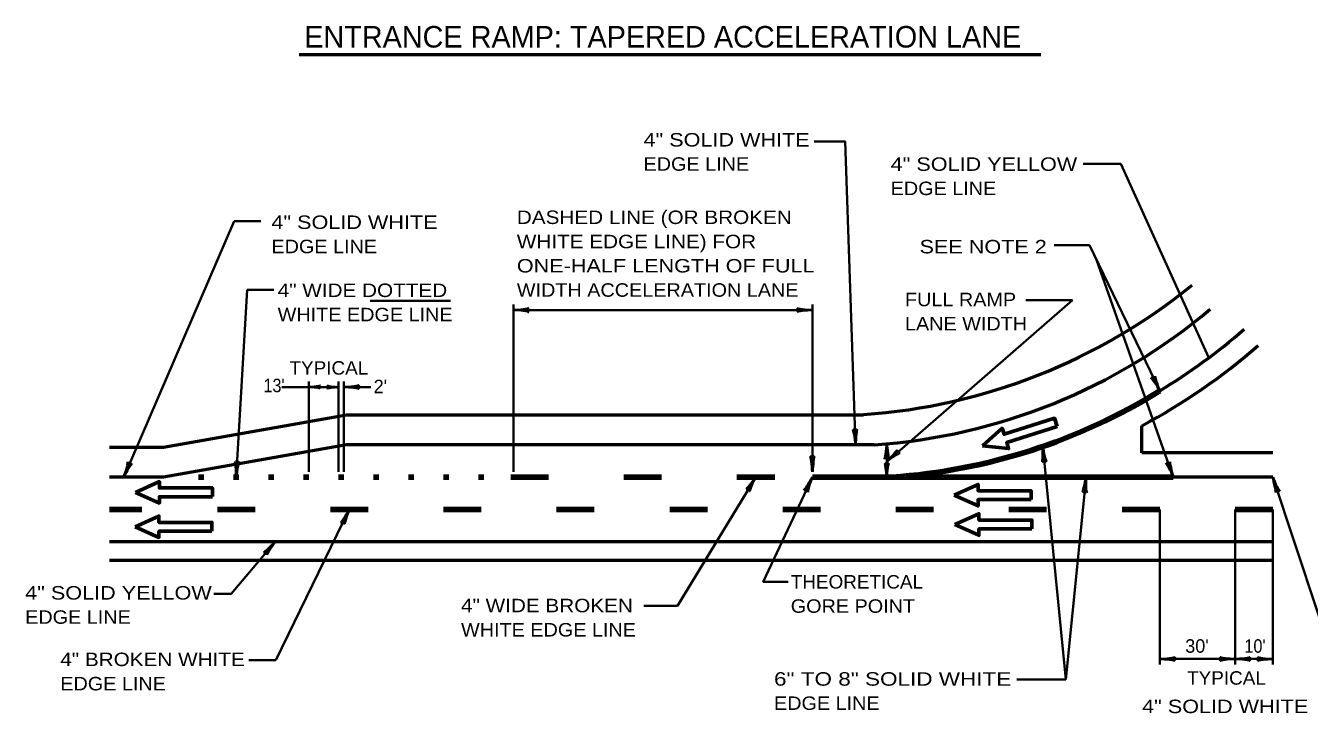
# Model space of a CAD drawing. Extents: x -27 to 653, y -376 to 64.
# Drawn here: x 263.5 to 501.8, y -196.3 to -68.7 of the extents above; entities that cross this region are included whole.
import ezdxf

# ---------------------------------------------------------------- set-up
doc = ezdxf.new("R2010")
doc.units = 0
doc.layers.add('1', color=7, linetype='Continuous', lineweight=40)

msp = doc.modelspace()

# ---------------------------------------------------------------- linework, layer by layer
at = {"layer": '1', "lineweight": 53}
for p, q in [((314.277, -73.972), (451.946, -73.972)), ((470.727, -147.945), (470.727, -142.904)), ((289.053, -146.945), (279.053, -146.945)), ((323.053, -146.445), (289.053, -152.445)), ((421.053, -146.445), (323.053, -146.445)), ((495.053, -147.945), (470.727, -147.945)), ((289.053, -152.445), (279.053, -152.445)), ((495.053, -152.445), (476.553, -152.445)), ((495.053, -164.445), (279.053, -164.445)), ((495.053, -167.945), (279.053, -167.945))]:
    msp.add_line(p, q, dxfattribs=at)
at = {"layer": '1', "lineweight": 35}
for p, q in [((281.683, -152.445), (302.15, -104.957)), ((307.15, -104.957), (302.15, -104.957)), ((461.005, -109.408), (454.436, -109.408)), ((474.053, -136.445), (461.005, -109.408)), ((462.327, -112.148), (476.553, -152.445)), ((302.553, -152.445), (304.568, -117.681)), ((309.568, -117.681), (304.568, -117.681)), ((342.378, -119.751), (327.454, -119.751)), ((354.053, -151.445), (354.053, -120.439)), ((409.553, -121.439), (354.053, -121.439)), ((409.553, -151.445), (409.553, -120.439)), ((423.378, -149.587), (457.826, -119.591)), ((457.826, -119.591), (449.172, -119.591)), ((311.053, -135.733), (321.553, -135.733)), ((316.053, -151.445), (316.053, -134.733)), ((321.553, -151.445), (321.553, -134.733)), ((322.553, -151.445), (322.553, -134.733)), ((322.553, -135.733), (327.553, -135.733)), ((423.378, -146.262), (423.378, -152.445)), ((399.053, -152.445), (384.507, -176.354)), ((495.058, -152.434), (509.224, -195.287)), ((323.553, -158.445), (309.921, -186.433)), ((474.053, -158.445), (474.053, -187.217)), ((488.053, -158.445), (488.053, -187.217)), ((495.053, -158.445), (495.053, -187.217)), ((309.802, -164.445), (301.621, -174.116)), ((301.621, -174.116), (298.407, -174.116)), ((378.264, -176.354), (384.507, -176.354)), ((309.921, -186.433), (304.921, -186.433)), ((456.605, -189.999), (447.536, -189.999))]:
    msp.add_line(p, q, dxfattribs=at)
at = {"layer": '1', "lineweight": 106}
for p, q in [((296.553, -152.445), (295.553, -152.445)), ((303.053, -152.445), (302.053, -152.445)), ((309.553, -152.445), (308.553, -152.445)), ((316.053, -152.445), (315.053, -152.445)), ((322.553, -152.445), (321.553, -152.445)), ((329.053, -152.445), (328.053, -152.445)), ((335.553, -152.445), (334.553, -152.445)), ((342.053, -152.445), (341.053, -152.445)), ((348.553, -152.445), (347.553, -152.445)), ((360.553, -152.445), (353.553, -152.445)), ((355.053, -152.445), (354.053, -152.445)), ((381.553, -152.445), (374.553, -152.445)), ((402.553, -152.445), (395.553, -152.445)), ((476.553, -152.445), (409.553, -152.445)), ((285.053, -158.445), (279.053, -158.445)), ((306.053, -158.445), (299.053, -158.445)), ((327.053, -158.445), (320.053, -158.445)), ((348.053, -158.445), (341.053, -158.445)), ((369.053, -158.445), (362.053, -158.445)), ((390.053, -158.445), (383.053, -158.445)), ((411.053, -158.445), (404.053, -158.445)), ((432.053, -158.445), (425.053, -158.445)), ((453.053, -158.445), (446.053, -158.445)), ((474.053, -158.445), (467.053, -158.445)), ((495.053, -158.445), (488.053, -158.445))]:
    msp.add_line(p, q, dxfattribs=at)
at = {"layer": '1', "lineweight": 35}
for points in [[(417.565, -146.445), (415.632, -90.122), (409.869, -90.122)], [(483.196, -130.295), (466.801, -94.3), (459.808, -94.3)], [(452.333, -146.766), (456.605, -189.999), (460.373, -152.445)], [(409.553, -152.445), (400.436, -171.869), (405.041, -171.869)], [(474.053, -186.217), (488.053, -186.217), (495.053, -186.217)]]:
    msp.add_lwpolyline(points, dxfattribs=at)
at = {"layer": '1', "lineweight": 53}
msp.add_lwpolyline([(419.063, -140.945), (323.053, -140.945), (289.053, -146.945)], dxfattribs=at)
at = {"layer": '1', "lineweight": 60}
for points in [[(455.014, -143.044), (454.53, -141.519), (445.151, -144.495), (444.794, -143.371), (441.173, -146.639)], [(441.173, -146.639), (445.998, -147.164), (445.647, -146.059), (455.026, -143.082)], [(298.13, -156.066), (298.13, -154.466), (288.29, -154.466), (288.29, -153.286), (283.85, -155.306)], [(450.176, -156.587), (450.176, -154.987), (440.336, -154.987), (440.336, -153.807), (435.896, -155.827)], [(283.85, -155.306), (288.29, -157.266), (288.29, -156.106), (298.13, -156.106)], [(435.896, -155.827), (440.336, -157.787), (440.336, -156.627), (450.176, -156.627)], [(298.053, -162.461), (298.053, -160.861), (288.212, -160.861), (288.212, -159.681), (283.772, -161.701)], [(450.31, -162.034), (450.31, -160.434), (440.47, -160.434), (440.47, -159.254), (436.03, -161.274)], [(283.772, -161.701), (288.212, -163.661), (288.212, -162.501), (298.053, -162.501)], [(436.03, -161.274), (440.47, -163.234), (440.47, -162.074), (450.31, -162.074)]]:
    msp.add_lwpolyline(points, dxfattribs=at)
at = {"layer": '1', "lineweight": 53}
for centre, radius, start, end in [((411.731, -32.702), 108.37, 273.879, 309.09079), ((413.722, -38.323), 108.37, 273.879, 310.04814), ((418.255, -43.537), 108.37, 300.98822, 311.25154), ((418.255, -43.537), 112.37, 297.83724, 311.25154)]:
    msp.add_arc(centre, radius, start, end, dxfattribs=at)
at = {"layer": '1', "lineweight": 106}
msp.add_arc((416.968, -44.329), 108.37, 273.879, 301.78672, dxfattribs=at)
at = {"layer": '1'}
for centre, major_axis, ratio, start_param, end_param in [((355.174, -121.227), (-1.756, -0.176), 0.07063, 0.8650754, 3.1424706), ((355.144, -121.715), (-1.786, 0.156), 0.122415, 3.1415927, 5.386832), ((408.462, -121.162), (1.786, -0.156), 0.122415, 3.1415927, 5.386832), ((408.462, -121.162), (1.786, -0.156), 0.122415, 3.1415927, 5.386832), ((408.433, -121.65), (1.756, 0.176), 0.07063, 0.8650754, 3.1424706), ((408.433, -121.65), (1.756, 0.176), 0.07063, 0.8650754, 3.1424706), ((316.9, -135.568), (-1.317, -0.132), 0.07063, 0.8650754, 3.1424706), ((316.878, -135.934), (-1.339, 0.117), 0.122415, 3.1415927, 5.386832), ((320.728, -135.532), (1.339, -0.117), 0.122415, 3.1415927, 5.386832), ((320.706, -135.898), (1.317, 0.132), 0.07063, 0.8650754, 3.1424706), ((323.644, -135.457), (-1.786, -0.156), 0.122415, 0.8963533, 3.1415927), ((323.674, -135.945), (-1.756, 0.176), 0.07063, 3.1407148, 5.41811), ((473.33, -135.583), (0.917, -1.54), 0.122415, 0.8963533, 3.1415927), ((473.33, -135.583), (0.917, -1.54), 0.122415, 0.8963533, 3.1415927), ((473.757, -135.344), (0.605, -1.658), 0.07063, 3.1407148, 5.41811), ((473.757, -135.344), (0.605, -1.658), 0.07063, 3.1407148, 5.41811), ((417.251, -145.364), (0.217, -1.779), 0.122415, 0.8963533, 3.1415927), ((417.738, -145.318), (-0.115, -1.761), 0.07063, 3.1407148, 5.41811), ((423.166, -147.383), (0.176, 1.756), 0.07063, 3.1407148, 5.41811), ((423.136, -147.253), (0.141, 1.607), 0.122415, 3.1415927, 5.386832), ((424.084, -148.691), (-1.209, -1.286), 0.07063, 0.8650754, 3.1424706), ((423.654, -147.354), (-0.156, 1.786), 0.122415, 0.8963533, 3.1415927), ((423.575, -147.279), (-0.158, 1.581), 0.07063, 0.8650754, 3.1424706), ((452.233, -147.902), (0.002, 1.765), 0.07063, 3.1407148, 5.41811), ((452.233, -147.902), (0.002, 1.765), 0.07063, 3.1407148, 5.41811), ((452.715, -147.825), (-0.331, 1.762), 0.122415, 0.8963533, 3.1415927), ((452.715, -147.825), (-0.331, 1.762), 0.122415, 0.8963533, 3.1415927), ((281.861, -151.334), (-0.563, -1.702), 0.122415, 0.8963533, 3.1415927), ((282.32, -151.5), (-0.857, -1.543), 0.07063, 3.1407148, 5.41811), ((302.407, -151.314), (0.074, -1.764), 0.07063, 0.8650754, 3.1424706), ((302.892, -151.372), (-0.259, -1.774), 0.122415, 3.1415927, 5.386832), ((409.277, -150.354), (0.156, -1.786), 0.122415, 0.8963533, 3.1415927), ((409.765, -150.325), (-0.176, -1.756), 0.07063, 3.1407148, 5.41811), ((423.18, -151.429), (0.158, -1.581), 0.07063, 0.8650754, 3.1424706), ((423.619, -151.455), (-0.141, -1.607), 0.122415, 3.1415927, 5.386832), ((424.382, -149.079), (-1.449, -1.055), 0.122415, 3.1415927, 5.386832), ((475.929, -151.508), (0.742, -1.632), 0.122415, 0.8963533, 3.1415927), ((476.38, -151.318), (0.419, -1.715), 0.07063, 3.1407148, 5.41811), ((398.29, -153.292), (1.063, 1.409), 0.07063, 3.1407148, 5.41811), ((398.29, -153.292), (1.063, 1.409), 0.07063, 3.1407148, 5.41811), ((398.722, -153.521), (0.795, 1.607), 0.122415, 0.8963533, 3.1415927), ((398.722, -153.521), (0.795, 1.607), 0.122415, 0.8963533, 3.1415927), ((408.885, -153.37), (0.905, 1.515), 0.07063, 3.1407148, 5.41811), ((409.34, -153.55), (0.617, 1.683), 0.122415, 0.8963533, 3.1415927), ((460.051, -153.539), (0.35, 1.73), 0.07063, 3.1407148, 5.41811), ((460.539, -153.558), (0.023, 1.792), 0.122415, 0.8963533, 3.1415927), ((495.204, -153.575), (-0.385, 1.723), 0.07063, 3.1407148, 5.41811), ((495.658, -153.394), (-0.709, 1.646), 0.122415, 0.8963533, 3.1415927), ((322.827, -159.305), (0.922, 1.537), 0.122415, 3.1415927, 5.386832), ((323.253, -159.545), (0.611, 1.656), 0.07063, 0.8650754, 3.1424706), ((308.887, -165.1), (1.272, 1.263), 0.122415, 3.1415927, 5.386832), ((309.24, -165.437), (1, 1.454), 0.07063, 0.8650754, 3.1424706), ((475.144, -185.94), (-1.786, -0.156), 0.122415, 0.8963533, 3.1415927), ((475.144, -185.94), (-1.786, -0.156), 0.122415, 0.8963533, 3.1415927), ((486.933, -186.005), (1.756, -0.176), 0.07063, 3.1407148, 5.41811), ((489.183, -185.997), (-1.756, -0.176), 0.07063, 0.8650754, 3.1424706), ((493.953, -185.949), (1.786, -0.156), 0.122415, 3.1415927, 5.386832), ((475.174, -186.428), (-1.756, 0.176), 0.07063, 3.1407148, 5.41811), ((475.174, -186.428), (-1.756, 0.176), 0.07063, 3.1407148, 5.41811), ((486.962, -186.493), (1.786, 0.156), 0.122415, 0.8963533, 3.1415927), ((489.153, -186.485), (-1.786, 0.156), 0.122415, 3.1415927, 5.386832), ((493.924, -186.436), (1.756, 0.176), 0.07063, 0.8650754, 3.1424706)]:
    msp.add_ellipse(centre, major_axis=major_axis, ratio=ratio, start_param=start_param, end_param=end_param, dxfattribs=at)

# ---------------------------------------------------------------- texts
for s, height, p in [('ENTRANCE RAMP: TAPERED ACCELERATION LANE', 4, (315.183, -72.713)), ("2'", 2.5, (328.079, -136.875)), ("30'", 2.5, (478.792, -185.053))]:
    msp.add_text(s, height=height, dxfattribs=at).set_placement(p)
for s, width, p in [('4" SOLID WHITE', 1.2, (378.197, -91.084)), ('EDGE LINE', 1.1, (378.197, -95.584)), ('4" SOLID YELLOW', 1.2, (424.087, -95.602)), ('EDGE LINE', 1.1, (424.087, -100.102)), ('4" SOLID WHITE', 1.2, (309.098, -106.388)), ('DASHED LINE (OR BROKEN', 1.15, (354.671, -105.47)), ('EDGE LINE', 1.1, (309.098, -110.888)), ('WHITE EDGE LINE) FOR', 1.15, (354.671, -109.97)), ('SEE NOTE 2', 1.2, (429.455, -110.922)), ('ONE-HALF LENGTH OF FULL', 1.2, (354.671, -114.47)), ('4" WIDE DOTTED', 1.15, (310.258, -119.026)), ('WIDTH ACCELERATION LANE', 1.1, (354.671, -118.97)), ('FULL RAMP', 1.1, (426.748, -120.729)), ('WHITE EDGE LINE', 1.1, (310.258, -123.526)), ('LANE WIDTH', 1.1, (426.748, -125.229)), ('TYPICAL', 1.05, (312.449, -133.434)), ("13'", 0.9, (307.614, -136.689)), ('THEORETICAL', 1.05, (405.535, -173.143)), ('4" SOLID YELLOW', 1.2, (263.369, -175.184)), ('4" WIDE BROKEN', 1.15, (344.307, -177.541)), ('GORE POINT', 1.1, (405.535, -177.643)), ('EDGE LINE', 1.1, (263.369, -179.684)), ('WHITE EDGE LINE', 1.1, (344.307, -182.041)), ("10'", 0.9, (489.78, -185.053)), ('4" BROKEN WHITE', 1.15, (269.89, -187.54)), ('EDGE LINE', 1.1, (269.89, -192.04)), ('6" TO 8" SOLID WHITE', 1.25, (402.426, -191.171)), ('TYPICAL', 1.05, (479.136, -190.985)), ('EDGE LINE', 1.1, (402.426, -195.671)), ('4" SOLID WHITE', 1.2, (470.782, -196.265))]:
    msp.add_text(s, height=2.5, dxfattribs=dict(at, width=width)).set_placement(p)

doc.saveas('drawing.dxf')
